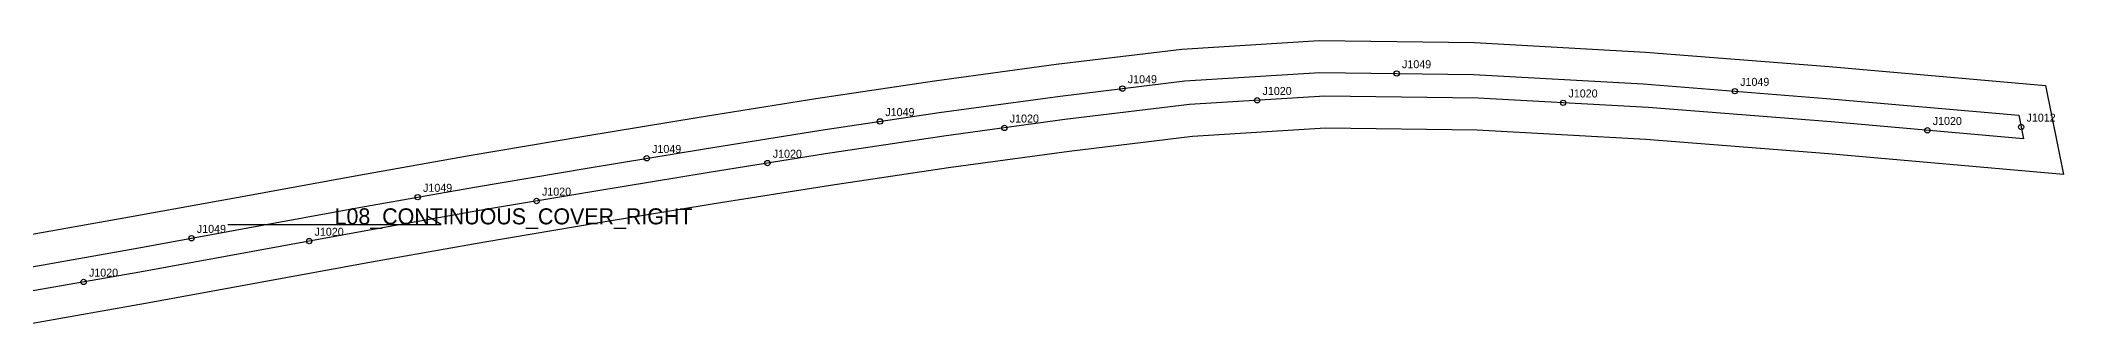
# Model space of a CAD drawing. Header units: millimetres. Extents: x -16 to 1515, y -108 to 28.
# Drawn here: x 757 to 1515, y -78 to 28 of the extents above; entities that cross this region are included whole.
import ezdxf

# ---------------------------------------------------------------- set-up
doc = ezdxf.new("R2010")
doc.units = ezdxf.units.MM
for name, color, linetype in [('CUT', 1, 'Continuous'), ('GRAIN', 3, 'Continuous'), ('LABEL', 7, 'Continuous'), ('NOTCH', 2, 'Continuous'), ('SEW', 5, 'Continuous')]:
    doc.layers.add(name, color=color, linetype=linetype)

msp = doc.modelspace()

# ---------------------------------------------------------------- linework, layer by layer
at = {"layer": 'CUT'}
msp.add_lwpolyline([(747.85, -45.55), (789.99, -38.13), (832.21, -30.42), (874.62, -22.67), (917.33, -15.11), (960.35, -7.88), (1003.62, -0.74), (1047.38, 6.21), (1091.87, 12.85), (1137.4, 19.07), (1184.58, 24.78), (1236.09, 27.99), (1294.31, 27.24), (1358.4, 23.67), (1427.25, 18.27), (1508.37, 11.17), (1515.19, -22.17), (1427.07, -14.47), (1358.59, -9.1), (1295.29, -5.57), (1238.48, -4.84), (1188.58, -7.95), (1142.27, -13.55), (1097.07, -19.72), (1052.84, -26.33), (1009.26, -33.25), (966.09, -40.37), (923.21, -47.58), (880.67, -55.1), (838.33, -62.85), (796.03, -70.57), (753.66, -78.03)], dxfattribs=at)
at = {"layer": 'GRAIN'}
for p, q in [((906.89, -40.89), (901.89, -37.89)), ((826.89, -40.89), (906.89, -40.89))]:
    msp.add_line(p, q, dxfattribs=at)
at = {"layer": 'NOTCH'}
for centre in [(1265.14, 15.61), (1162.31, 9.99), (1391.93, 9), (1212.83, 5.58), (1327.55, 4.65), (1071.39, -2.34), (1118.05, -4.75), (1464.14, -5.66), (1499.31, -4.41), (983.93, -16.15), (1029.18, -17.94), (898.05, -30.7), (942.64, -32.14), (813.24, -46.08), (857.36, -47.17), (772.78, -62.48)]:
    msp.add_circle(centre, 1, dxfattribs=at)
at = {"layer": 'SEW'}
msp.add_lwpolyline([(749.85, -57.38), (792.11, -49.94), (834.37, -42.22), (876.74, -34.48), (919.37, -26.93), (962.32, -19.72), (1005.54, -12.59), (1049.21, -5.65), (1093.57, 0.97), (1138.93, 7.17), (1185.68, 12.82), (1236.38, 15.98), (1293.9, 15.25), (1357.59, 11.7), (1426.26, 6.31), (1498.41, 0), (1500.21, -8.82), (1428.06, -2.51), (1359.39, 2.88), (1295.7, 6.43), (1238.19, 7.17), (1187.48, 4), (1140.74, -1.65), (1095.37, -7.84), (1051.01, -14.47), (1007.34, -21.41), (964.12, -28.54), (921.17, -35.75), (878.54, -43.29), (836.17, -51.04), (793.91, -58.76), (751.65, -66.2)], dxfattribs=at)

# ---------------------------------------------------------------- texts
at = {"layer": 'LABEL'}
for s, height, p in [('J1049', 3, (1267.14, 17.61)), ('J1049', 3, (1164.31, 11.99)), ('J1020', 3, (1214.83, 7.58)), ('J1020', 3, (1329.55, 6.65)), ('J1049', 3, (1393.93, 11)), ('J1049', 3, (1073.39, -0.34)), ('J1020', 3, (1120.05, -2.75)), ('J1012', 3, (1501.31, -2.41)), ('J1020', 3, (1466.14, -3.66)), ('J1049', 3, (985.93, -14.15)), ('J1020', 3, (1031.18, -15.94)), ('J1049', 3, (900.05, -28.7)), ('J1020', 3, (944.64, -30.14)), ('L08_CONTINUOUS_COVER_RIGHT', 6, (866.89, -40.89)), ('J1049', 3, (815.24, -44.08)), ('J1020', 3, (859.36, -45.17)), ('J1020', 3, (774.78, -60.48))]:
    msp.add_text(s, height=height, dxfattribs=at).set_placement(p)

doc.saveas('drawing.dxf')
